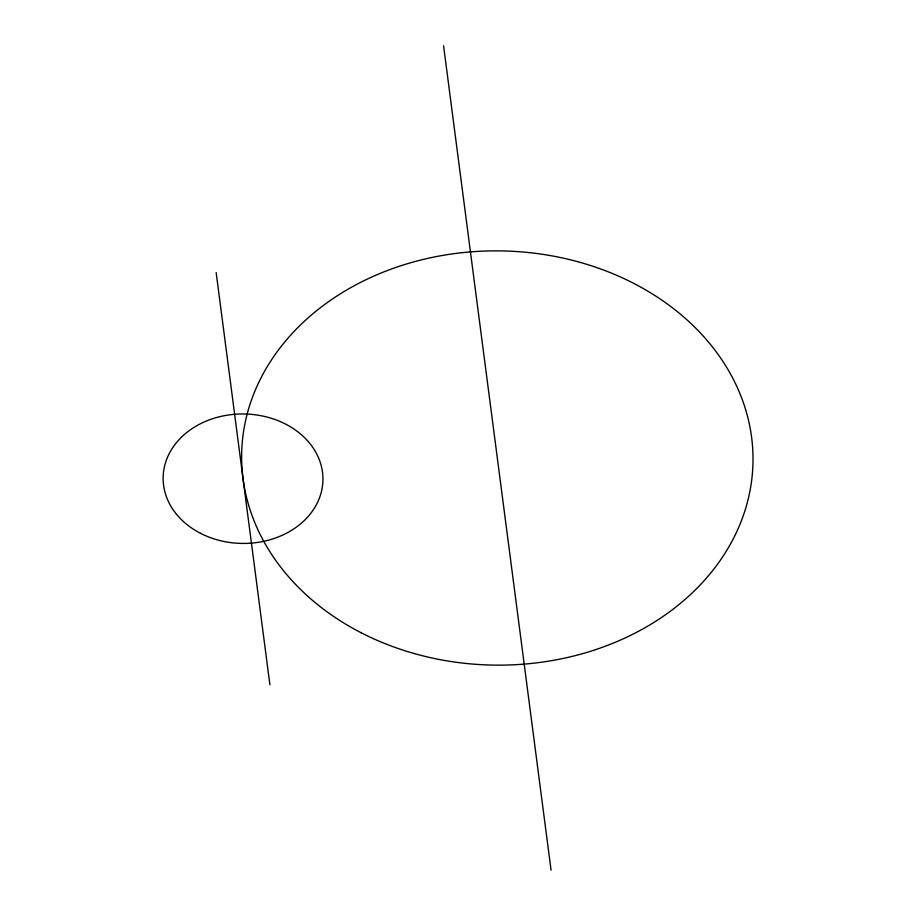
<?xml version="1.0" encoding="UTF-8"?>
<svg xmlns="http://www.w3.org/2000/svg" width="916" height="916" viewBox="0 0 916 916"><rect width="100%" height="100%" fill="white"/><g stroke="black" fill="none" stroke-linecap="round" stroke-linejoin="round"><path stroke-width="1.37" d="M443.573 45.8L551.066 870.2M216.165 272.602L269.911 684.802M200.524 533.33A79.91 64.727 0.7 0 0 322.89 481.461A79.91 64.727 0.7 0 0 205.711 421.314A79.91 64.727 0.7 0 0 200.524 533.33M361.259 632.807A255.701 207.131 0.7 0 0 752.837 466.839A255.701 207.131 0.7 0 0 377.861 274.353A255.701 207.131 0.7 0 0 361.259 632.807"/></g></svg>
